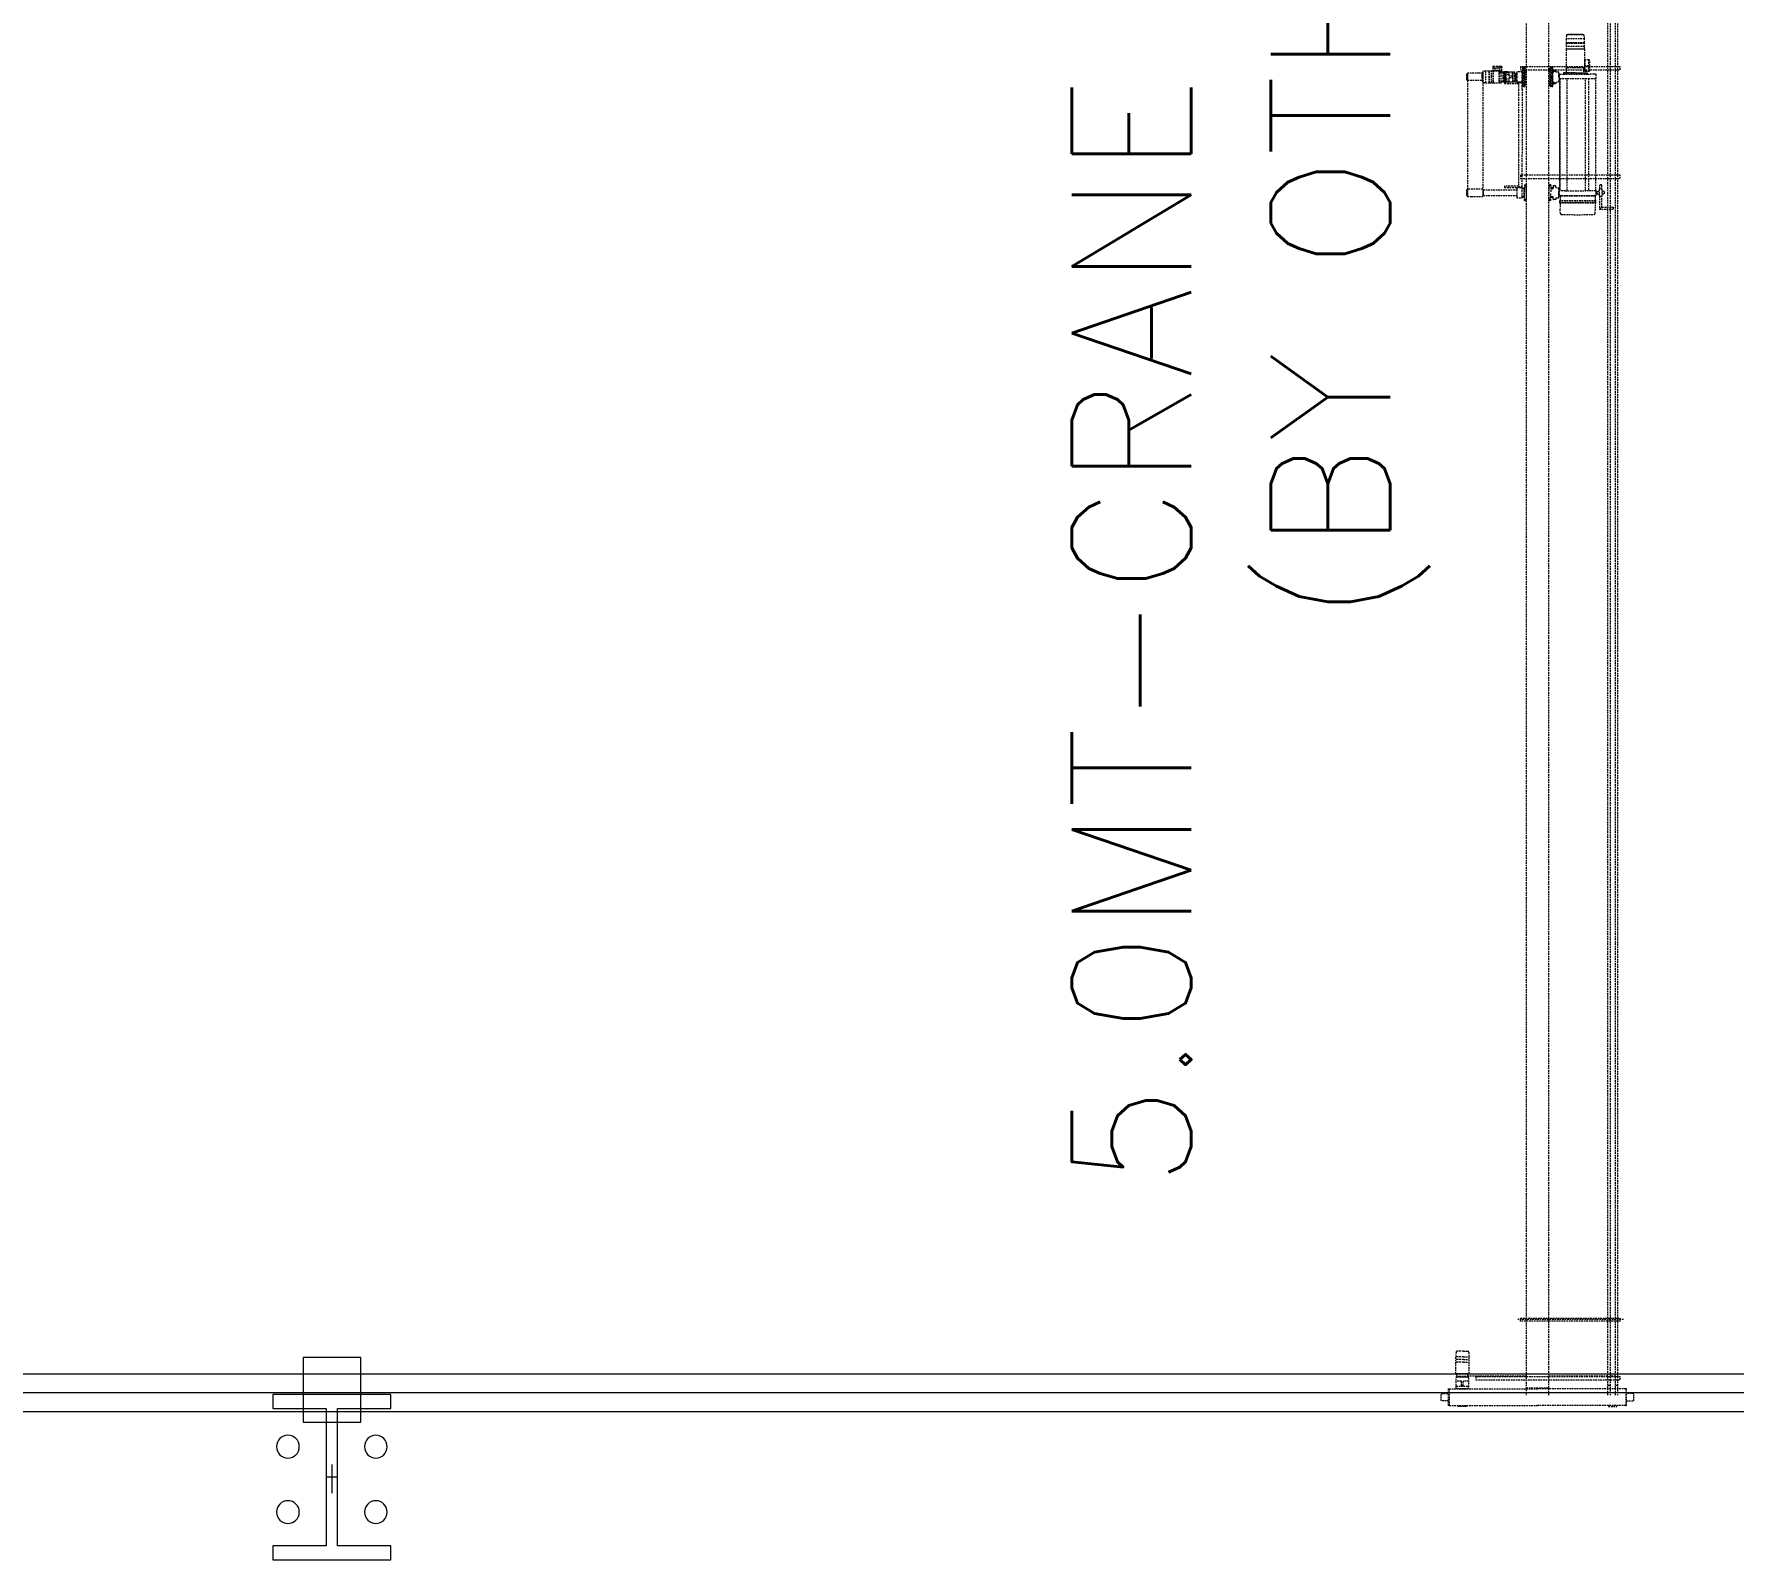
# Model space of a CAD drawing. Header units: millimetres. Extents: x 68421 to 1479662, y -51504 to 144751.
# Drawn here: x 287656 to 299044, y 44349 to 54575 of the extents above; entities that cross this region are included whole.
import ezdxf

# ---------------------------------------------------------------- set-up
doc = ezdxf.new("R2010")
doc.units = ezdxf.units.MM
doc.header["$LTSCALE"] = 0.35
doc.header["$MEASUREMENT"] = 0
doc.linetypes.add('CONTIN', pattern=[0, 0, 0])
doc.linetypes.add('HIDDEN', pattern=[9.525, 6.35, -3.175])
doc.layers.get('0').update_dxf_attribs({"linetype": 'CONTIN'})
doc.styles.add('S', font='simplex.shx')

# ---------------------------------------------------------------- blocks, each defined once
blk = doc.blocks.new('COL-1')
at = {"lineweight": 0}
for p, q in [((-525, -375), (-525, 375)), ((-525, 375), (-436, 375)), ((-436, 375), (-436, 36)), ((436, 36), (436, 375)), ((436, 375), (525, 375)), ((525, 375), (525, -375)), ((-436, 36), (436, 36)), ((436, -36), (-436, -36)), ((-436, -36), (-436, -375)), ((436, -375), (436, -36)), ((-436, -375), (-525, -375)), ((525, -375), (436, -375))]:
    blk.add_line(p, q, dxfattribs=at)
at = {"color": 0, "lineweight": 0, "ltscale": 0.1}
for p, q in [((-82, 0), (102, 0)), ((0, -36), (0, 36))]:
    blk.add_line(p, q, dxfattribs=at)
at = {"color": 1, "lineweight": 0}
for centre in [(-194, 279), (221, 279), (-194, -279), (221, -279)]:
    blk.add_circle(centre, 72.1, dxfattribs=at)

msp = doc.modelspace()

# ---------------------------------------------------------------- linework, layer by layer
at = {"color": 3, "linetype": 'HIDDEN', "lineweight": 0, "ltscale": 5}
for p, q in [((297658.58263, 63760.70668), (297658.58277, 45454.08966)), ((297809.70423, 45454.08966), (297809.70409, 63760.70668)), ((298205.13871, 45454.08966), (298205.13857, 63763.53813)), ((298220.25072, 63763.53813), (298220.25085, 45454.08966)), ((298255.51253, 45454.08966), (298255.51239, 63763.53813)), ((298270.62454, 63763.53813), (298270.62467, 45454.08966)), ((297936.57878, 54568.95241), (297930.19692, 54568.95241)), ((298037.46142, 54568.95241), (297936.57878, 54568.95241)), ((297937.17883, 54571.28518), (297937.08156, 54569.42981)), ((297943.73387, 54572.47858), (297938.43641, 54572.47858)), ((297943.73387, 54572.47858), (297943.93693, 54575.38253)), ((298030.30637, 54572.47858), (297943.73387, 54572.47858)), ((298030.30637, 54572.47858), (298030.10326, 54575.38253)), ((298035.60378, 54572.47858), (298030.30637, 54572.47858)), ((298036.86136, 54571.28513), (298036.95864, 54569.42976)), ((298043.84328, 54568.95241), (298037.46142, 54568.95241)), ((297925.50863, 54542.00242), (297925.0603, 54516.31177)), ((297925.0603, 54516.31177), (297925.56404, 54516.31177)), ((297925.0603, 54514.04495), (297925.39377, 54475.80417)), ((297987.0201, 54514.04495), (297925.0603, 54514.04495)), ((297925.0603, 54472.68805), (297925.0603, 54351.18644)), ((298048.79099, 54492.38421), (297925.2492, 54492.38421)), ((298048.53157, 54542.00242), (297925.50863, 54542.00242)), ((297925.56404, 54516.31177), (297925.56404, 54514.04495)), ((298048.47616, 54516.31177), (297925.56404, 54516.31177)), ((297925.56404, 54514.04495), (297926.57151, 54514.04495)), ((297932.3645, 54473.49403), (297925.86628, 54473.49403)), ((297926.19976, 54475.00524), (297932.3645, 54475.00524)), ((297926.57151, 54514.04495), (297987.0201, 54514.04495)), ((297932.3645, 54475.00524), (297934.37946, 54475.00524)), ((297932.3645, 54474.24963), (297932.3645, 54473.49403)), ((297934.37946, 54474.24963), (297932.3645, 54474.24963)), ((297944.52978, 54473.49403), (297932.3645, 54473.49403)), ((297934.37946, 54475.00524), (297934.37946, 54474.24963)), ((297934.37946, 54475.00524), (298039.66074, 54475.00524)), ((297952.74071, 54473.49403), (297944.52978, 54473.49403)), ((298041.67569, 54473.49403), (297952.74071, 54473.49403)), ((297987.0201, 54514.04495), (298047.46868, 54514.04495)), ((298048.9799, 54514.04495), (297987.0201, 54514.04495)), ((298039.66074, 54474.24963), (298039.66074, 54475.00524)), ((298039.66074, 54475.00524), (298041.67569, 54475.00524)), ((298041.67569, 54474.24963), (298039.66074, 54474.24963)), ((298041.67569, 54475.00524), (298047.83994, 54475.00524)), ((298041.67569, 54473.49403), (298041.67569, 54474.24963)), ((298048.17391, 54473.49403), (298041.67569, 54473.49403)), ((298047.46868, 54514.04495), (298048.47616, 54514.04495)), ((298048.47616, 54516.31177), (298048.9799, 54516.31177)), ((298048.47616, 54514.04495), (298048.47616, 54516.31177)), ((298048.9799, 54516.31177), (298048.53157, 54542.00242)), ((298048.64592, 54475.80417), (298048.9799, 54514.04495)), ((298048.9799, 54472.68805), (298048.9799, 54394.45756)), ((297367.80494, 54320.15612), (297367.80494, 54322.74725)), ((297407.85213, 54327.40995), (297384.17643, 54326.99669)), ((297384.17643, 54326.99669), (297384.17643, 54248.23258)), ((297407.85213, 54327.05734), (297407.85213, 54327.40995)), ((297409.61521, 54327.05734), (297407.85213, 54327.05734)), ((297407.85213, 54327.05734), (297407.85213, 54248.17193)), ((297425.48296, 54327.40995), (297409.61521, 54327.27147)), ((297409.61521, 54327.05734), (297409.61521, 54327.27147)), ((297409.61521, 54326.40248), (297409.61521, 54327.05734)), ((297409.61521, 54326.40248), (297409.61521, 54248.82679)), ((297425.48296, 54287.61463), (297425.48296, 54327.40995)), ((297437.32081, 54327.20332), (297425.48296, 54327.40995)), ((297434.29838, 54354.18968), (297434.29838, 54349.57443)), ((297434.29838, 54349.57443), (297434.61574, 54331.38712)), ((297434.29838, 54349.57443), (297436.1874, 54349.57443)), ((297436.1874, 54349.57443), (297464.52267, 54349.57443)), ((297437.32081, 54321.36509), (297437.32081, 54327.20332)), ((297437.32081, 54253.86418), (297437.32081, 54321.36509)), ((297437.82455, 54321.36509), (297437.32081, 54321.36509)), ((297437.63766, 54328.41743), (297479.13108, 54328.41743)), ((297438.32829, 54321.36509), (297437.82455, 54321.36509)), ((297477.61986, 54327.40995), (297438.32829, 54327.40995)), ((297438.32829, 54327.40995), (297438.32829, 54321.36509)), ((297438.32829, 54253.86418), (297438.32829, 54321.36509)), ((297475.10117, 54347.05574), (297453.94417, 54347.05574)), ((297453.94417, 54331.9436), (297475.10117, 54331.9436)), ((297494.74696, 54349.57443), (297464.52267, 54349.57443)), ((297477.61986, 54321.36509), (297477.61986, 54327.40995)), ((297478.1236, 54321.36509), (297477.61986, 54321.36509)), ((297477.61986, 54253.86418), (297477.61986, 54321.36509)), ((297478.62734, 54321.36509), (297478.1236, 54321.36509)), ((297478.62734, 54321.36509), (297478.62734, 54322.87631)), ((297478.62734, 54322.87631), (297479.2278, 54322.87631)), ((297478.62734, 54317.33519), (297478.62734, 54321.36509)), ((297479.13108, 54328.41743), (297491.40753, 54328.41743)), ((297479.13108, 54328.41743), (297479.2278, 54322.87631)), ((297479.2278, 54322.87631), (297492.73201, 54322.87631)), ((297493.23575, 54328.41743), (297491.40753, 54328.41743)), ((297492.73201, 54322.87631), (297492.73201, 54320.18035)), ((297492.73201, 54322.87631), (297493.13903, 54322.87631)), ((297493.24456, 54328.92283), (297493.13903, 54322.87631)), ((297494.42951, 54331.38712), (297494.74696, 54349.57443)), ((297494.74696, 54354.18968), (297494.74696, 54349.57443)), ((297507.40621, 54321.82727), (297506.77089, 54319.32692)), ((297507.59229, 54322.20397), (297507.59229, 54253.0253)), ((297516.13826, 54322.85812), (297508.34749, 54322.58605)), ((297516.65957, 54321.86883), (297516.65957, 54322.35469)), ((297516.65957, 54321.86883), (297516.65957, 54253.36044)), ((297517.66705, 54321.36509), (297517.16331, 54321.36509)), ((297517.66705, 54322.07033), (297517.66705, 54321.36509)), ((297517.66705, 54253.86418), (297517.66705, 54321.36509)), ((297521.89845, 54322.87631), (297518.47303, 54322.87631)), ((297522.70443, 54318.34266), (297522.70443, 54322.07033)), ((297523.34892, 54322.37257), (297523.20817, 54318.34266)), ((297537.1721, 54322.37257), (297523.34892, 54322.37257)), ((297537.31284, 54318.34266), (297537.1721, 54322.37257)), ((297632.01562, 54322.87631), (297594.23526, 54322.87631)), ((297594.23526, 54322.87631), (297594.23526, 54314.45884)), ((298288.25551, 54354.61181), (297620.80241, 54354.61181)), ((297620.80241, 54354.61181), (297620.80241, 54334.46229)), ((297620.80241, 54334.46229), (298288.25551, 54334.46229)), ((297632.01562, 54319.09827), (297632.01562, 54322.87631)), ((297633.01806, 54342.77397), (297633.01806, 54319.06306)), ((297633.01806, 54342.77397), (297634.2774, 54342.77397)), ((297634.2774, 54351.58939), (297634.2774, 54342.77397)), ((297634.2774, 54342.77397), (297634.2774, 54232.4553)), ((297638.05544, 54352.59686), (297635.28488, 54352.59686)), ((297638.05544, 54352.59686), (297638.05544, 54352.09312)), ((297638.05544, 54352.09312), (297638.05544, 54291.39267)), ((297644.60404, 54352.09312), (297638.05544, 54352.09312)), ((297647.3746, 54352.59686), (297644.60404, 54352.59686)), ((297644.60404, 54352.59686), (297644.60404, 54352.09312)), ((297644.60404, 54352.09312), (297644.60404, 54291.39267)), ((297648.38207, 54342.77397), (297648.38207, 54351.58939)), ((297648.38207, 54287.61463), (297648.38207, 54342.77397)), ((297654.45716, 54342.77397), (297648.38207, 54342.77397)), ((297654.45716, 54342.77397), (297656.50737, 54328.1706)), ((297656.50737, 54247.05817), (297656.50737, 54328.1706)), ((297658.58277, 54327.37514), (297657.5753, 54327.30417)), ((297809.70423, 54327.48172), (297812.22292, 54327.30417)), ((297815.34605, 54342.77397), (297813.29085, 54328.1706)), ((297813.29085, 54328.1706), (297813.29085, 54247.05867)), ((297821.41614, 54342.77397), (297815.34605, 54342.77397)), ((297821.41614, 54351.58939), (297821.41614, 54342.77397)), ((297821.41614, 54342.77397), (297821.41614, 54232.4553)), ((297825.19418, 54352.59686), (297822.42362, 54352.59686)), ((297825.19418, 54352.59686), (297825.19418, 54352.09312)), ((297825.19418, 54352.09312), (297825.19418, 54291.39267)), ((297831.74429, 54352.09312), (297825.19418, 54352.09312)), ((297834.51485, 54352.59686), (297831.74429, 54352.59686)), ((297831.74429, 54352.59686), (297831.74429, 54352.09312)), ((297831.74429, 54352.09312), (297831.74429, 54291.39267)), ((297835.52232, 54342.77397), (297835.52232, 54351.58939)), ((297835.52232, 54287.61463), (297835.52232, 54342.77397)), ((297836.78167, 54342.77397), (297835.52232, 54342.77397)), ((297836.78167, 54320.95702), (297836.78167, 54342.77397)), ((297838.05512, 54330.67418), (297838.05512, 54321.0024)), ((297838.05512, 54325.395), (297856.17911, 54325.395)), ((297854.11127, 54334.15501), (297840.97227, 54333.6966)), ((297856.17911, 54321.60185), (297856.17911, 54332.95107)), ((297856.17911, 54321.60185), (297872.90776, 54321.01756)), ((297926.1524, 54347.40186), (297925.0603, 54316.12627)), ((297925.86628, 54350.38046), (297932.3645, 54350.38046)), ((297932.3645, 54348.61738), (297927.41125, 54348.61738)), ((297932.3645, 54350.38046), (298041.67569, 54350.38046)), ((297932.3645, 54350.38046), (297932.3645, 54349.62486)), ((297932.39977, 54349.62486), (297932.3645, 54348.61738)), ((297932.3645, 54349.62486), (297934.37946, 54349.62486)), ((298041.67569, 54348.61738), (297932.3645, 54348.61738)), ((298041.64043, 54349.62486), (297932.39977, 54349.62486)), ((298039.66074, 54349.62486), (298041.67569, 54349.62486)), ((298051.44821, 54338.29075), (298040.46672, 54338.29075)), ((298041.67569, 54348.61738), (298041.64043, 54349.62486)), ((298041.67569, 54350.38046), (298041.67569, 54349.62486)), ((298041.67569, 54350.38046), (298048.17391, 54350.38046)), ((298041.67569, 54348.61738), (298041.92756, 54348.61738)), ((298041.92756, 54348.61738), (298041.92756, 54344.45278)), ((298041.92756, 54344.45278), (298042.4313, 54344.46154)), ((298041.92756, 54344.45278), (298041.92756, 54332.12872)), ((298041.92756, 54332.12872), (298042.4313, 54332.11995)), ((298041.92756, 54332.12872), (298041.92756, 54316.12627)), ((298049.98737, 54347.10617), (298042.4313, 54346.97419)), ((298042.4313, 54346.97419), (298042.4313, 54344.46154)), ((298042.4313, 54344.46154), (298042.4313, 54332.11995)), ((298042.4313, 54332.11995), (298042.4313, 54329.60731)), ((298050.05588, 54329.47432), (298042.4313, 54329.60731)), ((298047.31756, 54364.48513), (298087.91886, 54364.48513)), ((298048.9799, 54394.45756), (298048.9799, 54379.34541)), ((298048.9799, 54379.34541), (298048.9799, 54351.18644)), ((298049.98737, 54398.85569), (298049.98737, 54347.10617)), ((298049.98737, 54347.10617), (298049.98737, 54330.11457)), ((298075.17428, 54402.2655), (298052.95691, 54401.87762)), ((298052.95691, 54327.09265), (298075.17428, 54326.70477)), ((298080.42172, 54402.17382), (298075.17428, 54402.2655)), ((298075.17428, 54402.2655), (298075.17428, 54326.70477)), ((298075.17428, 54326.70477), (298080.42172, 54326.79645)), ((298288.25551, 54334.46229), (298288.25551, 54354.61181)), ((297258.86652, 54306.50482), (297258.36278, 54306.00108)), ((297258.36278, 54306.00108), (297258.36278, 54269.22819)), ((297258.36278, 54269.22819), (297258.86652, 54268.72445)), ((297258.86652, 54306.50482), (297258.86652, 54268.72445)), ((297261.88895, 54306.50482), (297258.86652, 54306.50482)), ((297258.86652, 54268.72445), (297261.88895, 54268.72445)), ((297261.88895, 54308.2679), (297263.22385, 54308.2679)), ((297261.88895, 54306.50482), (297261.88895, 54308.2679)), ((297261.88895, 54268.72445), (297261.88895, 54306.50482)), ((297261.88895, 54268.72445), (297261.88895, 54306.50482)), ((297261.88895, 54266.96137), (297261.88895, 54268.72445)), ((297263.22385, 54266.96137), (297261.88895, 54266.96137)), ((297263.22385, 54308.2679), (297263.22385, 54306.50482)), ((297263.22385, 54268.72445), (297263.22385, 54306.50482)), ((297263.22385, 54306.50482), (297265.66698, 54306.50482)), ((297263.22385, 54306.50482), (297263.22385, 54287.61463)), ((297263.22385, 54287.61463), (297263.22385, 54268.72445)), ((297263.22385, 54268.72445), (297265.66698, 54268.72445)), ((297263.22385, 54268.72445), (297263.22385, 54266.96137)), ((297265.66698, 54312.80154), (297265.66698, 53530.748)), ((297290.85389, 54312.80154), (297265.66698, 54312.80154)), ((297265.66698, 54312.80154), (297265.66698, 54306.50482)), ((297265.66698, 54306.50482), (297265.66698, 54268.72445)), ((297265.66698, 54264.94642), (297362.42655, 54264.94642)), ((297341.22771, 54312.80154), (297290.85389, 54312.80154)), ((297362.87065, 54312.80154), (297341.22771, 54312.80154)), ((297361.76008, 54293.91983), (297361.76008, 54287.61463)), ((297361.76008, 54287.61463), (297361.76008, 54281.30944)), ((297363.16193, 54314.4535), (297362.26382, 54309.35995)), ((297362.26382, 54294.66697), (297362.26382, 54309.35995)), ((297362.26382, 54280.5623), (297362.26382, 54294.66697)), ((297362.26382, 54280.5623), (297362.26382, 54265.86932)), ((297363.16193, 54260.77577), (297362.26382, 54265.86932)), ((297366.29372, 54315.28502), (297363.89946, 54315.11758)), ((297363.89946, 54260.11169), (297366.29372, 54259.94425)), ((297366.29372, 54318.55051), (297366.29372, 54315.28502)), ((297366.29372, 54315.28502), (297366.29372, 54287.61463)), ((297366.29372, 54287.61463), (297366.29372, 54259.94425)), ((297366.29372, 54259.94425), (297366.29372, 54256.68511)), ((297366.41462, 54252.48202), (297366.41462, 53530.748)), ((297367.80494, 54320.15612), (297367.80494, 54255.0797)), ((297367.80494, 54255.07944), (297367.80494, 54252.48202)), ((297384.17643, 54248.23258), (297407.85213, 54247.81932)), ((297407.85213, 54248.17193), (297409.61521, 54248.17193)), ((297407.85213, 54247.81932), (297407.85213, 54248.17193)), ((297409.61521, 54248.17193), (297409.61521, 54248.82679)), ((297409.61521, 54247.9578), (297409.61521, 54248.17193)), ((297409.61521, 54247.9578), (297425.48296, 54247.81932)), ((297425.48296, 54247.81932), (297425.48296, 54287.61463)), ((297425.48296, 54247.81932), (297437.32081, 54248.02595)), ((297437.32081, 54248.02595), (297437.32081, 54253.86418)), ((297437.32081, 54253.86418), (297437.82455, 54253.86418)), ((297437.82455, 54253.86418), (297438.32829, 54253.86418)), ((297438.32829, 54253.86418), (297438.32829, 54247.81932)), ((297438.32829, 54247.81932), (297477.61986, 54247.81932)), ((297477.61986, 54247.81932), (297477.61986, 54253.86418)), ((297477.61986, 54253.86418), (297478.1236, 54253.86418)), ((297478.1236, 54253.86418), (297478.62734, 54253.86418)), ((297492.73201, 54317.33519), (297478.62734, 54317.33519)), ((297478.62734, 54253.86418), (297478.62734, 54317.33519)), ((297478.62734, 54247.81932), (297478.62734, 54253.86418)), ((297478.62734, 54247.81932), (297490.71706, 54248.03033)), ((297490.71706, 54254.79206), (297490.71706, 54317.33519)), ((297490.71706, 54254.79206), (297490.71706, 54248.03033)), ((297492.73201, 54320.18035), (297492.73201, 54317.33519)), ((297505.57733, 54318.59453), (297502.10028, 54318.59453)), ((297502.10028, 54318.59453), (297502.10028, 54256.63474)), ((297502.10028, 54256.63474), (297505.57733, 54256.63474)), ((297505.57733, 54318.55937), (297505.57733, 54318.59453)), ((297505.82961, 54318.56819), (297505.57733, 54318.55937)), ((297505.57733, 54318.55937), (297505.57733, 54256.6699)), ((297505.57733, 54256.6699), (297505.82961, 54256.66108)), ((297505.57733, 54256.63474), (297505.57733, 54256.6699)), ((297506.77089, 54255.90235), (297507.40621, 54253.402)), ((297508.34749, 54252.64322), (297516.13826, 54252.37115)), ((297565.01844, 54252.35296), (297513.63211, 54252.35296)), ((297513.63211, 54252.35296), (297513.63211, 54244.29315)), ((297513.63211, 54244.29315), (297565.01844, 54244.29315)), ((297516.65957, 54252.87458), (297516.65957, 54253.36044)), ((297517.16331, 54253.86418), (297517.66705, 54253.86418)), ((297517.66705, 54253.86418), (297517.66705, 54253.15894)), ((297518.47303, 54252.35296), (297521.89845, 54252.35296)), ((297522.70443, 54315.32024), (297522.70443, 54318.34266)), ((297523.20817, 54318.34266), (297522.70443, 54318.34266)), ((297522.70443, 54301.21557), (297522.70443, 54315.32024)), ((297537.31284, 54315.32024), (297522.70443, 54315.32024)), ((297522.70443, 54274.0137), (297522.70443, 54301.21557)), ((297541.14125, 54301.21557), (297522.70443, 54301.21557)), ((297522.70443, 54259.90903), (297522.70443, 54274.0137)), ((297522.70443, 54274.0137), (297541.14125, 54274.0137)), ((297522.70443, 54259.90903), (297537.31284, 54259.90903)), ((297522.70443, 54256.88661), (297522.70443, 54259.90903)), ((297522.70443, 54253.15894), (297522.70443, 54256.88661)), ((297523.20817, 54256.88661), (297522.70443, 54256.88661)), ((297537.31284, 54318.34266), (297523.20817, 54318.34266)), ((297537.31284, 54256.88661), (297523.20817, 54256.88661)), ((297523.34892, 54252.8567), (297523.20817, 54256.88661)), ((297537.1721, 54252.8567), (297523.34892, 54252.8567)), ((297537.31284, 54256.88661), (297537.1721, 54252.8567)), ((297537.31284, 54316.83145), (297537.31284, 54318.34266)), ((297541.14125, 54316.83145), (297537.31284, 54316.83145)), ((297537.31284, 54315.32024), (297537.31284, 54316.83145)), ((297537.31284, 54259.90903), (297537.31284, 54258.39782)), ((297537.31284, 54258.39782), (297541.14125, 54258.39782)), ((297537.31284, 54258.39782), (297537.31284, 54256.88661)), ((297541.14125, 54320.35762), (297541.14125, 54316.83145)), ((297554.43994, 54320.35762), (297541.14125, 54320.35762)), ((297543.3577, 54316.83145), (297541.14125, 54316.83145)), ((297543.3577, 54301.21557), (297541.14125, 54301.21557)), ((297541.14125, 54274.0137), (297543.3577, 54274.0137)), ((297541.14125, 54258.39782), (297541.14125, 54254.87165)), ((297541.14125, 54258.39782), (297543.3577, 54258.39782)), ((297541.14125, 54254.87165), (297554.43994, 54254.87165)), ((297543.3577, 54301.21557), (297543.3577, 54316.83145)), ((297543.3577, 54291.64454), (297543.3577, 54301.21557)), ((297566.52966, 54291.64454), (297543.3577, 54291.64454)), ((297543.3577, 54274.0137), (297543.3577, 54283.58473)), ((297543.3577, 54283.58473), (297566.52966, 54283.58473)), ((297543.3577, 54258.39782), (297543.3577, 54274.0137)), ((297567.03339, 54320.35762), (297554.43994, 54320.35762)), ((297554.43994, 54254.87165), (297567.03339, 54254.87165)), ((297594.23526, 54252.35296), (297565.01844, 54252.35296)), ((297565.01844, 54244.29315), (297605.8162, 54244.29315)), ((297566.52966, 54283.58473), (297566.52966, 54291.64454)), ((297567.03339, 54287.61463), (297567.03339, 54320.35762)), ((297567.03339, 54320.35762), (297567.53713, 54320.35762)), ((297567.53713, 54254.87165), (297567.03339, 54254.87165)), ((297567.53713, 54320.35762), (297567.53713, 54320.10575)), ((297567.53713, 54320.10575), (297569.55208, 54320.10575)), ((297567.53713, 54320.10575), (297567.53713, 54287.61463)), ((297567.53713, 54287.61463), (297567.53713, 54255.12352)), ((297569.55208, 54255.12352), (297567.53713, 54255.12352)), ((297567.53713, 54255.12352), (297567.53713, 54254.87165)), ((297569.55208, 54254.87165), (297569.55208, 54320.35762)), ((297582.64928, 54320.35762), (297569.55208, 54320.35762)), ((297569.55208, 54254.87165), (297582.64928, 54254.87165)), ((297582.64928, 54254.87165), (297582.64928, 54320.35762)), ((297582.64928, 54312.80154), (297584.41236, 54312.80154)), ((297584.41236, 54262.42773), (297582.64928, 54262.42773)), ((297584.41236, 54312.80154), (297584.41236, 54305.24547)), ((297584.41236, 54305.24547), (297585.67171, 54305.24547)), ((297584.41236, 54269.9838), (297584.41236, 54305.24547)), ((297585.67171, 54269.9838), (297584.41236, 54269.9838)), ((297584.41236, 54269.9838), (297584.41236, 54262.42773)), ((297585.67171, 54305.24547), (297586.17544, 54305.11052)), ((297586.17544, 54270.11875), (297585.67171, 54269.9838)), ((297586.17544, 54305.11052), (297586.17544, 54297.79015)), ((297586.17544, 54270.11875), (297586.17544, 54305.11052)), ((297586.17544, 54297.79015), (297586.40213, 54297.79015)), ((297586.40213, 54277.43912), (297586.17544, 54277.43912)), ((297586.17544, 54277.43912), (297586.17544, 54270.11875)), ((297586.40213, 54297.79015), (297587.38442, 54296.80786)), ((297587.38442, 54278.42141), (297586.40213, 54277.43912)), ((297587.38442, 54296.80786), (297588.1904, 54296.80786)), ((297588.1904, 54278.42141), (297587.38442, 54278.42141)), ((297588.1904, 54296.80786), (297588.1904, 54297.43753)), ((297588.1904, 54297.43753), (297588.69414, 54297.43753)), ((297588.1904, 54277.79174), (297588.1904, 54278.42141)), ((297588.69414, 54277.79174), (297588.1904, 54277.79174)), ((297588.69414, 54297.43753), (297589.19787, 54296.93379)), ((297589.19787, 54278.29548), (297588.69414, 54277.79174)), ((297589.19787, 54308.55498), (297589.19787, 54306.50482)), ((297589.19787, 54306.50482), (297589.19787, 54268.72445)), ((297589.19787, 54296.93379), (297589.19787, 54278.29548)), ((297589.19787, 54268.72445), (297589.19787, 54266.67373)), ((297594.23526, 54314.45884), (297594.23526, 54311.5422)), ((297594.23526, 54311.5422), (297594.23526, 54287.61463)), ((297594.23526, 54287.61463), (297594.23526, 54263.68707)), ((297594.23526, 54263.68707), (297594.23526, 54260.76841)), ((297594.23526, 54260.76841), (297594.23526, 54252.35296)), ((297594.23526, 54252.35296), (297629.49189, 54252.35296)), ((297629.49189, 54252.35296), (297594.23526, 54252.35296)), ((297629.49189, 54248.32306), (297605.8162, 54248.32306)), ((297605.8162, 54248.32306), (297605.8162, 54244.29315)), ((297605.8162, 54244.29315), (297605.8162, 54205.00157)), ((297629.49189, 54252.35296), (297632.01562, 54252.35296)), ((297629.49189, 54252.35296), (297629.49189, 54248.32306)), ((297632.01058, 54248.32306), (297629.49189, 54248.32306)), ((297632.01058, 54205.00157), (297632.01058, 54248.32306)), ((297632.01562, 54315.32024), (297632.01562, 54319.09827)), ((297633.01806, 54319.06306), (297632.01562, 54319.09827)), ((297632.01562, 54259.90903), (297632.01562, 54315.32024)), ((297632.01562, 54256.131), (297632.01562, 54259.90903)), ((297632.01562, 54256.131), (297633.01806, 54256.16626)), ((297632.01562, 54252.35296), (297632.01562, 54256.131)), ((297633.01806, 54319.06306), (297633.01806, 54315.99021)), ((297633.01806, 54315.99021), (297633.01806, 54287.61463)), ((297633.01806, 54287.61463), (297633.01806, 54259.23856)), ((297633.01806, 54259.23856), (297633.01806, 54256.16626)), ((297633.01806, 54256.16626), (297633.01806, 54232.4553)), ((297633.01806, 54232.4553), (297634.2774, 54232.4553)), ((297634.2774, 54232.4553), (297634.2774, 54223.63988)), ((297635.28488, 54222.63241), (297638.05544, 54222.63241)), ((297637.80357, 54291.39267), (297637.80357, 54283.8366)), ((297638.81105, 54291.39267), (297637.80357, 54291.39267)), ((297637.80357, 54283.8366), (297644.85591, 54283.8366)), ((297638.05544, 54223.13615), (297638.05544, 54283.8366)), ((297644.60404, 54223.13615), (297638.05544, 54223.13615)), ((297638.05544, 54223.13615), (297638.05544, 54222.63241)), ((297639.39538, 54293.40762), (297638.81105, 54293.40762)), ((297638.81105, 54293.40762), (297638.81105, 54291.39267)), ((297643.26409, 54295.17071), (297639.39538, 54295.17071)), ((297639.39538, 54295.17071), (297639.39538, 54293.40762)), ((297643.26409, 54293.40762), (297639.39538, 54293.40762)), ((297643.26409, 54293.40762), (297643.26409, 54295.17071)), ((297643.84843, 54293.40762), (297643.26409, 54293.40762)), ((297643.84843, 54291.39267), (297643.84843, 54293.40762)), ((297644.85591, 54291.39267), (297643.84843, 54291.39267)), ((297644.60404, 54223.13615), (297644.60404, 54283.8366)), ((297644.60404, 54223.13615), (297644.60404, 54222.63241)), ((297644.60404, 54222.63241), (297647.3746, 54222.63241)), ((297644.85591, 54283.8366), (297644.85591, 54291.39267)), ((297648.38207, 54232.4553), (297648.38207, 54287.61463)), ((297648.38207, 54223.63988), (297648.38207, 54232.4553)), ((297654.45716, 54232.4553), (297648.38207, 54232.4553)), ((297654.45716, 54232.4553), (297656.50737, 54247.05817)), ((297658.58277, 54247.8527), (297657.5753, 54247.92309)), ((297809.70423, 54247.747), (297812.22292, 54247.92309)), ((297815.34605, 54232.4553), (297813.29085, 54247.05817)), ((297815.34605, 54232.4553), (297821.41614, 54232.4553)), ((297821.41614, 54232.4553), (297821.41614, 54223.63988)), ((297822.42362, 54222.63241), (297825.19418, 54222.63241)), ((297825.94979, 54291.39267), (297824.94231, 54291.39267)), ((297824.94231, 54291.39267), (297824.94231, 54283.8366)), ((297824.94231, 54283.8366), (297831.99616, 54283.8366)), ((297825.19418, 54223.13615), (297825.19418, 54283.8366)), ((297831.74429, 54223.13615), (297825.19418, 54223.13615)), ((297825.19418, 54223.13615), (297825.19418, 54222.63241)), ((297825.94979, 54293.40762), (297825.94979, 54291.39267)), ((297826.53412, 54293.40762), (297825.94979, 54293.40762)), ((297830.40283, 54295.17071), (297826.53412, 54295.17071)), ((297826.53412, 54295.17071), (297826.53412, 54293.40762)), ((297830.40283, 54293.40762), (297826.53412, 54293.40762)), ((297830.40283, 54293.40762), (297830.40283, 54295.17071)), ((297830.98868, 54293.40762), (297830.40283, 54293.40762)), ((297830.98868, 54291.39267), (297830.98868, 54293.40762)), ((297831.99616, 54291.39267), (297830.98868, 54291.39267)), ((297831.74429, 54223.13615), (297831.74429, 54283.8366)), ((297831.74429, 54223.13615), (297831.74429, 54222.63241)), ((297831.74429, 54222.63241), (297834.51485, 54222.63241)), ((297831.99616, 54283.8366), (297831.99616, 54291.39267)), ((297835.52232, 54232.4553), (297835.52232, 54287.61463)), ((297835.52232, 54223.63988), (297835.52232, 54232.4553)), ((297836.78167, 54232.4553), (297835.52232, 54232.4553)), ((297838.05512, 54321.0024), (297836.78167, 54320.95702)), ((297836.78167, 54287.61463), (297836.78167, 54320.95702)), ((297836.78167, 54254.2717), (297836.78167, 54287.61463)), ((297836.78167, 54232.4553), (297836.78167, 54254.2717)), ((297838.05512, 54254.22737), (297836.78167, 54254.2717)), ((297838.05512, 54321.0024), (297838.05512, 54317.62227)), ((297838.05512, 54254.22737), (297838.05512, 54257.60544)), ((297838.05512, 54244.55308), (297838.05512, 54254.22737)), ((297838.05512, 54249.83427), (297856.17911, 54249.83427)), ((297854.11127, 54241.07326), (297840.97227, 54241.53216)), ((297856.17911, 54253.62994), (297872.90776, 54254.21427)), ((297856.17911, 54253.62994), (297856.17911, 54242.2782)), ((297875.8249, 54287.61463), (297875.8249, 54317.99514)), ((297875.8249, 54287.61463), (297875.8249, 54257.23469)), ((297878.71636, 54300.71183), (297878.71636, 54276.02866)), ((297878.71636, 54276.02866), (297882.24253, 54276.02866)), ((297882.24253, 54276.02866), (297882.74627, 54276.02866)), ((297882.74627, 54276.02866), (297882.74627, 53523.4438)), ((297882.74627, 53523.4438), (297882.74627, 54276.02866)), ((297882.74627, 54276.02866), (297933.12009, 54276.02866)), ((297884.25748, 54306.25295), (297908.10193, 54306.25295)), ((297906.34998, 54316.12627), (297916.49673, 54316.12627)), ((297907.97851, 54312.39347), (297907.93318, 54311.08889)), ((297907.93318, 54311.08889), (297907.97851, 54309.78415)), ((297908.10898, 54316.12627), (297907.97851, 54312.39347)), ((297907.97851, 54309.78415), (297908.10193, 54306.25295)), ((297908.10193, 54306.25295), (298065.93822, 54306.25295)), ((297987.02007, 54316.12627), (297908.10898, 54316.12627)), ((297916.49673, 54316.12627), (298057.54342, 54316.12627)), ((297933.12009, 53523.4438), (297933.12009, 54276.02866)), ((297933.12009, 54276.02866), (298056.28407, 54276.02866)), ((297987.02007, 54316.12627), (298065.93116, 54316.12627)), ((298054.77286, 53523.4438), (298054.77286, 54276.02866)), ((298056.28407, 54276.02866), (298076.68547, 54276.02866)), ((298057.54342, 54316.12627), (298067.69017, 54316.12627)), ((298065.93116, 54316.12627), (298066.06163, 54312.39347)), ((298066.06163, 54309.78415), (298065.93822, 54306.25295)), ((298065.93822, 54306.25295), (298087.38991, 54306.25295)), ((298066.06163, 54312.39347), (298066.10697, 54311.08889)), ((298066.10697, 54311.08889), (298066.06163, 54309.78415)), ((298076.68547, 54276.02866), (298076.68547, 53523.4438)), ((298076.68547, 54276.02866), (298125.04434, 54276.02866)), ((298113.33242, 54306.25295), (298087.38991, 54306.25295)), ((298122.52565, 54306.25295), (298113.33242, 54306.25295)), ((298125.04434, 53523.4438), (298125.04434, 54276.02866)), ((298125.04434, 54276.02866), (298128.06677, 54276.02866)), ((298128.06677, 54276.02866), (298128.06677, 54300.71183)), ((297605.8162, 54205.00157), (297605.8162, 53770.77925)), ((297632.01058, 54205.00157), (297632.01058, 53770.77925)), ((297605.8162, 53770.77925), (297605.8162, 53555.17931)), ((297632.01058, 53551.1494), (297632.01058, 53770.77925)), ((297258.86652, 53530.74805), (297258.36278, 53530.24432)), ((297258.36278, 53530.24432), (297258.36278, 53493.47143)), ((297258.86652, 53530.74805), (297258.86652, 53492.96769)), ((297261.88895, 53530.74805), (297258.86652, 53530.74805)), ((297263.22385, 53532.51109), (297261.88895, 53532.51109)), ((297261.88895, 53532.51109), (297261.88895, 53530.74805)), ((297261.88895, 53492.96769), (297261.88895, 53530.74805)), ((297261.88895, 53530.74805), (297261.88895, 53492.96769)), ((297263.22385, 53530.748), (297263.22385, 53532.51109)), ((297263.22385, 53492.96769), (297263.22385, 53530.748)), ((297263.22385, 53530.748), (297265.66698, 53530.748)), ((297263.22385, 53511.85782), (297263.22385, 53530.748)), ((297366.41462, 53534.52604), (297265.66698, 53534.52604)), ((297265.66698, 53530.748), (297265.66698, 53492.96769)), ((297368.83256, 53530.74805), (297366.41462, 53530.74805)), ((297366.41462, 53530.74805), (297366.41462, 53492.96764)), ((297366.41462, 53530.748), (297366.41462, 53492.96764)), ((297370.16757, 53532.51114), (297368.83256, 53532.51114)), ((297368.83256, 53532.51114), (297368.83256, 53530.74805)), ((297368.83256, 53530.74805), (297368.83256, 53492.96764)), ((297370.16757, 53530.74805), (297370.16757, 53532.51114)), ((297370.16757, 53530.74805), (297594.23022, 53530.74805)), ((297370.16757, 53511.85787), (297370.16757, 53530.74805)), ((297513.63211, 53555.17931), (297513.63211, 53547.11949)), ((297565.01844, 53555.17931), (297513.63211, 53555.17931)), ((297513.63211, 53547.11949), (297565.01844, 53547.11949)), ((297605.8162, 53555.17931), (297565.01844, 53555.17931)), ((297565.01844, 53547.11949), (297594.23022, 53547.11949)), ((297594.23022, 53547.11949), (297594.23022, 53538.70409)), ((297594.23022, 53547.11949), (297629.49189, 53547.11949)), ((297594.23022, 53538.70409), (297594.23022, 53535.78539)), ((297594.23022, 53535.78539), (297594.23022, 53530.748)), ((297594.23022, 53530.748), (297594.23022, 53511.85782)), ((297605.8162, 53555.17931), (297605.8162, 53551.1494)), ((297605.8162, 53551.1494), (297629.49189, 53551.1494)), ((298288.25551, 53628.22134), (297620.80241, 53628.22134)), ((297620.80241, 53628.22134), (297620.80241, 53608.07182)), ((297620.80241, 53608.07182), (298288.25551, 53608.07182)), ((297629.49189, 53551.1494), (297632.01058, 53551.1494)), ((297629.49189, 53547.11949), (297629.49189, 53551.1494)), ((297629.49189, 53547.11949), (297632.01058, 53547.11949)), ((297632.01058, 53543.34146), (297632.01058, 53547.11949)), ((297632.01058, 53539.56342), (297632.01058, 53543.34146)), ((297647.12273, 53542.81374), (297632.01058, 53543.34146)), ((297632.01058, 53484.15222), (297632.01058, 53539.56342)), ((297634.92723, 53539.46157), (297640.89652, 53539.25317)), ((297644.1003, 53537.19666), (297642.92659, 53538.36976)), ((297647.12273, 53535.45166), (297644.1003, 53537.19666)), ((297644.1003, 53486.51878), (297644.1003, 53537.19666)), ((297647.12273, 53564.75033), (297647.12273, 53542.81374)), ((297647.12273, 53564.75033), (297653.46479, 53564.75033)), ((297647.12273, 53542.81374), (297647.12273, 53511.85782)), ((297654.96089, 53563.44887), (297656.50737, 53552.41409)), ((297657.5753, 53551.54927), (297658.58277, 53551.6197)), ((297657.5753, 53551.54927), (297657.5753, 53472.16627)), ((297812.22292, 53551.54927), (297809.70423, 53551.72547)), ((297812.22292, 53472.16627), (297812.22292, 53551.54947)), ((297814.84231, 53563.44943), (297813.29085, 53552.41409)), ((297822.67549, 53564.75033), (297816.33846, 53564.75033)), ((297822.67549, 53564.75033), (297822.67549, 53544.70775)), ((297838.05512, 53545.24483), (297822.67549, 53544.70775)), ((297822.67549, 53544.70775), (297822.67549, 53511.85782)), ((297825.91956, 53536.50482), (297822.67549, 53534.63167)), ((297827.59197, 53538.17643), (297825.91956, 53536.50482)), ((297828.60952, 53538.61826), (297835.13797, 53538.8463)), ((297838.05512, 53554.91958), (297838.05512, 53545.24483)), ((297838.05512, 53545.24483), (297838.05512, 53541.86687)), ((297854.11127, 53558.399), (297840.97227, 53557.94014)), ((297856.17911, 53545.84257), (297856.17911, 53557.19426)), ((297856.17911, 53545.84257), (297872.90776, 53545.25838)), ((297875.8249, 53511.85782), (297875.8249, 53542.23777)), ((298147.91364, 53534.52604), (298147.91364, 53489.1896)), ((298168.06317, 53534.52604), (298147.91364, 53534.52604)), ((298165.54447, 53565.46519), (298150.43233, 53565.46519)), ((298150.43233, 53565.46519), (298150.43233, 53534.52604)), ((298165.54447, 53534.52604), (298165.54447, 53565.46519)), ((298168.06317, 53489.1896), (298168.06317, 53534.52604)), ((298288.25551, 53608.07182), (298288.25551, 53628.22134)), ((297258.36278, 53493.47143), (297258.86652, 53492.96769)), ((297258.86652, 53492.96769), (297261.88895, 53492.96769)), ((297261.88895, 53492.96769), (297261.88895, 53491.20456)), ((297261.88895, 53491.20456), (297263.22385, 53491.20456)), ((297263.22385, 53492.96769), (297263.22385, 53511.85782)), ((297263.22385, 53492.96769), (297265.66698, 53492.96769)), ((297263.22385, 53491.20456), (297263.22385, 53492.96769)), ((297265.66698, 53492.96769), (297265.66698, 53486.67091)), ((297265.66698, 53486.67091), (297290.85389, 53486.67091)), ((297290.85389, 53486.67091), (297341.22771, 53486.67091)), ((297341.22771, 53486.67091), (297366.41462, 53486.67091)), ((297366.41462, 53492.96764), (297366.41462, 53486.67091)), ((297368.83256, 53492.96764), (297366.41462, 53492.96764)), ((297368.83256, 53492.96764), (297368.83256, 53491.20456)), ((297368.83256, 53491.20456), (297370.16757, 53491.20456)), ((297370.16757, 53492.96764), (297370.16757, 53511.85787)), ((297370.16757, 53492.96769), (297594.23022, 53492.96769)), ((297370.16757, 53491.20456), (297370.16757, 53492.96764)), ((297594.23022, 53511.85782), (297594.23022, 53492.96764)), ((297594.23022, 53492.96764), (297594.23022, 53487.93026)), ((297594.23022, 53487.93026), (297594.23022, 53485.0116)), ((297594.23022, 53485.0116), (297594.23022, 53476.59615)), ((297594.23022, 53476.59615), (297632.01058, 53476.59615)), ((297632.01058, 53480.37418), (297632.01058, 53484.15222)), ((297647.12273, 53480.9021), (297632.01058, 53480.37418)), ((297632.01058, 53476.59615), (297632.01058, 53480.37418)), ((297634.92723, 53484.25398), (297640.89652, 53484.46252)), ((297642.92659, 53485.34608), (297644.1003, 53486.51878)), ((297644.1003, 53486.51878), (297647.12273, 53488.26373)), ((297647.12273, 53480.9021), (297647.12273, 53511.85782)), ((297647.12273, 53458.96531), (297647.12273, 53480.9021)), ((297647.12273, 53458.96531), (297653.46479, 53458.96531)), ((297654.96089, 53460.26697), (297656.50737, 53471.30136)), ((297657.5753, 53472.16627), (297658.58277, 53472.09589)), ((297812.22292, 53472.16627), (297809.70423, 53471.99019)), ((297814.84231, 53460.26596), (297813.29085, 53471.30136)), ((297822.67549, 53458.96531), (297816.33846, 53458.96531)), ((297822.67549, 53479.00805), (297822.67549, 53511.85782)), ((297825.91956, 53487.21092), (297822.67549, 53489.08382)), ((297822.67549, 53458.96531), (297822.67549, 53479.00805)), ((297838.05512, 53478.47056), (297822.67549, 53479.00805)), ((297827.59197, 53485.53901), (297825.91956, 53487.21092)), ((297835.13797, 53484.86904), (297828.60952, 53485.09723)), ((297838.05512, 53478.47056), (297838.05512, 53481.84863)), ((297838.05512, 53468.79627), (297838.05512, 53478.47056)), ((297854.11127, 53465.31644), (297840.97227, 53465.77535)), ((297856.17911, 53477.87312), (297872.90776, 53478.45746)), ((297856.17911, 53477.87312), (297856.17911, 53466.52138)), ((297875.8249, 53481.47787), (297875.8249, 53511.85782)), ((297882.24253, 53523.4438), (297878.71636, 53523.4438)), ((297878.71636, 53523.4438), (297878.71636, 53498.76063)), ((297881.23505, 53455.31321), (297881.23505, 53449.39429)), ((297881.23505, 53449.39429), (298125.54807, 53449.39429)), ((297882.74627, 53523.4438), (297882.24253, 53523.4438)), ((297919.26729, 53523.4438), (297882.74627, 53523.4438)), ((298123.40719, 53457.4541), (297883.37594, 53457.4541)), ((297883.37594, 53449.39429), (297883.37594, 53444.86064)), ((297884.25748, 53493.21951), (297892.94697, 53493.21951)), ((297884.30231, 53442.97162), (298122.52162, 53442.97162)), ((297884.88715, 53488.55993), (297884.88715, 53461.35303)), ((297884.88715, 53461.35303), (297884.88715, 53459.83678)), ((297884.88715, 53459.83678), (297884.88715, 53458.96531)), ((297884.88715, 53441.77776), (297884.88715, 53404.93939)), ((297891.05795, 53491.20456), (297887.53178, 53491.20456)), ((297891.05795, 53491.20456), (297891.05795, 53491.33049)), ((297891.05795, 53491.20456), (298115.72518, 53491.20456)), ((297892.94697, 53493.21951), (298113.83616, 53493.21951)), ((297919.26729, 53523.4438), (298054.77286, 53523.4438)), ((298076.68547, 53523.4438), (298054.77286, 53523.4438)), ((298124.5406, 53523.4438), (298076.68547, 53523.4438)), ((298113.83616, 53493.21951), (298122.52565, 53493.21951)), ((298115.72518, 53491.20456), (298115.72518, 53491.33049)), ((298119.25135, 53491.20456), (298115.72518, 53491.20456)), ((298121.89597, 53461.35303), (298121.89597, 53488.55993)), ((298121.89597, 53461.35303), (298121.89597, 53459.83678)), ((298121.89597, 53459.83678), (298121.89597, 53458.96531)), ((298121.89597, 53404.93939), (298121.89597, 53441.77776)), ((298123.40719, 53449.39429), (298123.40719, 53444.73471)), ((298125.04434, 53523.4438), (298124.5406, 53523.4438)), ((298128.06677, 53523.4438), (298125.04434, 53523.4438)), ((298125.54807, 53449.39429), (298125.54807, 53455.31321)), ((298128.06677, 53498.76063), (298128.06677, 53523.4438)), ((298128.06677, 53501.78306), (298128.06677, 53521.93259)), ((298128.06677, 53521.93259), (298130.58546, 53521.93259)), ((298130.58546, 53501.78306), (298128.06677, 53501.78306)), ((298130.58546, 53521.93259), (298130.58546, 53501.78306)), ((298130.58546, 53519.41389), (298130.58546, 53504.30175)), ((298147.91364, 53519.41389), (298130.58546, 53519.41389)), ((298130.58546, 53504.30175), (298147.91364, 53504.30175)), ((298147.91364, 53489.1896), (298168.06317, 53489.1896)), ((298150.43233, 53489.1896), (298150.43233, 53399.23158)), ((298150.43233, 53399.23158), (298165.54447, 53414.34373)), ((298150.43233, 53399.23158), (298165.54447, 53414.34373)), ((298165.54447, 53414.34373), (298165.54447, 53489.1896)), ((298165.54447, 53414.34373), (298241.1052, 53414.34373)), ((298183.69402, 53519.41389), (298168.06317, 53519.41389)), ((298168.06317, 53504.30175), (298183.69402, 53504.30175)), ((298183.69402, 53504.30175), (298183.69402, 53519.41389)), ((298241.1052, 53414.34373), (298241.1052, 53399.23158)), ((297886.90563, 53373.4759), (297884.88715, 53404.93939)), ((298119.87749, 53373.4759), (298121.89597, 53404.93939)), ((298241.1052, 53399.23158), (298150.43233, 53399.23158)), ((298309.55209, 45960.10013), (297601.97595, 45960.10013)), ((297187.62107, 45740.93214), (297185.57261, 45710.20522)), ((297185.57261, 45597.36787), (297185.57261, 45710.20522)), ((297215.75825, 45710.20522), (297185.57261, 45710.20522)), ((297215.75825, 45692.57439), (297185.57261, 45692.57439)), ((297215.75825, 45674.94355), (297185.57261, 45674.94355)), ((297215.75825, 45747.98559), (297195.16041, 45747.98559)), ((297236.88829, 45747.98559), (297215.75825, 45747.98559)), ((297236.88829, 45710.20522), (297215.75825, 45710.20522)), ((297236.88829, 45692.57439), (297215.75825, 45692.57439)), ((297236.88829, 45674.94355), (297215.75825, 45674.94355)), ((297236.88829, 45747.98559), (297265.65021, 45747.98559)), ((297236.88829, 45710.20522), (297275.23801, 45710.20522)), ((297236.88829, 45692.57439), (297275.23801, 45692.57439)), ((297236.88829, 45674.94355), (297275.23801, 45674.94355)), ((297273.18955, 45740.93214), (297275.23801, 45710.20522)), ((297275.23801, 45597.36787), (297275.23801, 45710.20522)), ((297205.2184, 45597.36787), (297185.57261, 45597.36787)), ((297188.84691, 45503.16883), (297188.84691, 45569.66227)), ((297190.10625, 45574.69965), (297190.10625, 45579.73703)), ((297190.10625, 45579.73703), (297190.60999, 45579.73703)), ((297190.60999, 45574.69965), (297190.10625, 45574.69965)), ((297270.70437, 45579.73703), (297190.60999, 45579.73703)), ((297270.20063, 45574.69965), (297190.60999, 45574.69965)), ((297195.58484, 45579.73703), (297192.64637, 45597.36787)), ((297266.92633, 45574.69965), (297193.88429, 45574.69965)), ((297255.59222, 45597.36787), (297205.2184, 45597.36787)), ((297275.23801, 45597.36787), (297255.59222, 45597.36787)), ((297265.22578, 45579.73703), (297268.16425, 45597.36787)), ((297270.20063, 45574.69965), (297270.70437, 45574.69965)), ((297270.70437, 45574.69965), (297270.70437, 45579.73703)), ((297271.96371, 45569.66227), (297271.96371, 45503.16883)), ((298205.13871, 45581.24825), (297809.70423, 45581.24825)), ((297087.8474, 45465.38846), (297138.22122, 45465.38846)), ((297087.8474, 45415.01465), (297087.8474, 45465.38846)), ((297138.22122, 45495.61276), (297142.25113, 45495.61276)), ((297138.22122, 45384.79035), (297138.22122, 45495.61276)), ((297142.25113, 45495.61276), (297734.1435, 45495.61276)), ((297142.25113, 45495.61276), (297142.25113, 45384.79035)), ((297222.84924, 45548.50527), (297188.84691, 45548.50527)), ((297188.84691, 45514.75481), (297271.96371, 45514.75481)), ((297188.84691, 45513.24359), (297271.96371, 45513.24359)), ((297193.88429, 45498.13145), (297266.92633, 45498.13145)), ((297207.73709, 45495.61276), (297207.73709, 45498.13145)), ((297207.73709, 45495.61276), (297242.99876, 45495.61276)), ((297225.36793, 45518.78471), (297225.36793, 45545.98657)), ((297225.36793, 45518.78471), (297235.44269, 45518.78471)), ((297235.44269, 45518.78471), (297235.44269, 45545.98657)), ((297271.96371, 45548.50527), (297237.96138, 45548.50527)), ((297253.07353, 45495.61276), (297242.99876, 45495.61276)), ((297253.07353, 45495.61276), (297253.07353, 45498.13145)), ((297658.58277, 45503.16883), (297809.70423, 45503.16883)), ((298326.03587, 45495.61276), (297734.1435, 45495.61276)), ((298205.13871, 45520.79967), (298220.25085, 45520.79967)), ((298255.51253, 45520.79967), (298270.62467, 45520.79967)), ((298330.06578, 45495.61276), (298326.03587, 45495.61276)), ((298326.03587, 45495.61276), (298326.03587, 45384.79035)), ((298330.06578, 45384.79035), (298330.06578, 45495.61276)), ((298380.4396, 45465.38846), (298330.06578, 45465.38846)), ((298380.4396, 45415.01465), (298380.4396, 45465.38846)), ((297138.22122, 45415.01465), (297087.8474, 45415.01465)), ((297142.25113, 45384.79035), (297138.22122, 45384.79035)), ((297142.25113, 45384.79035), (297734.1435, 45384.79035)), ((297202.69971, 45377.23428), (297202.69971, 45384.79035)), ((297258.11091, 45377.23428), (297202.69971, 45377.23428)), ((297258.11091, 45384.79035), (297258.11091, 45377.23428)), ((298326.03587, 45384.79035), (297734.1435, 45384.79035)), ((298210.17609, 45384.79035), (298210.17609, 45377.23428)), ((298210.17609, 45377.23428), (298265.58729, 45377.23428)), ((298265.58729, 45377.23428), (298265.58729, 45384.79035)), ((298326.03587, 45384.79035), (298330.06578, 45384.79035)), ((298330.06578, 45415.01465), (298380.4396, 45415.01465))]:
    msp.add_line(p, q, dxfattribs=at)
at = {"color": 152, "linetype": 'ByBlock', "lineweight": 0}
for p, q in [((276268.14894, 45597.36787), (321573.7543, 45597.36787)), ((276268.14894, 45471.45135), (321573.7543, 45471.45135)), ((276268.14894, 45345.53482), (321573.49517, 45345.53482))]:
    msp.add_line(p, q, dxfattribs=at)
at = {"color": 3, "linetype": 'HIDDEN', "lineweight": 0, "ltscale": 5}
for points in [[(297620.80241, 45970.17489), (298288.25551, 45970.17489), (298288.25551, 45950.02537), (297620.80241, 45950.02537)], [(297321.07818, 45556.06134), (298288.25551, 45556.06134), (298288.25551, 45576.21087), (297321.07818, 45576.21087)]]:
    msp.add_lwpolyline(points, close=True, dxfattribs=at)
at = {"color": 152, "linetype": 'ByBlock', "lineweight": 0}
msp.add_lwpolyline([(289459.83514, 45273.57316), (289846.0704, 45273.57316), (289845.99531, 45706.07441), (289459.76005, 45706.07441)], close=True, dxfattribs=at)
at = {"color": 3, "linetype": 'HIDDEN', "lineweight": 0, "ltscale": 5}
for points in [[(297658.58277, 45581.24825), (297265.22578, 45581.24825)], [(298255.51253, 45581.24825), (298220.25085, 45581.24825)]]:
    msp.add_lwpolyline(points, dxfattribs=at)
for centre, radius, start, end in [((298176.98229, 54527.89936), 251.86896, 171.011066994, 176.790120612), ((297930.19692, 54566.93746), 2.01495, 90, 171.010991252), ((297936.57878, 54569.45615), 0.50374, 270, 357.000469692), ((297938.43641, 54571.21924), 1.25935, 90, 177.00082444), ((298035.60378, 54571.21924), 1.25931, 2.99917556, 90), ((298037.46142, 54569.45615), 0.50347, 183.005255035, 270), ((298043.84328, 54566.93746), 2.01502, 8.989008748, 90), ((297797.0574, 54527.89941), 251.86931, 3.209861537, 8.988903833), ((297925.86628, 54472.68805), 0.80598, 90, 180), ((297926.19976, 54475.81122), 0.80596, 180.501356637, 270), ((298047.84044, 54475.81122), 0.80598, 270, 359.49867474), ((298048.17391, 54472.68805), 0.80598, 0, 90), ((297369.81989, 54322.74725), 2.01497, 101.595341533, 180), ((297399.79206, 54176.68443), 151.12121, 95.931064829, 101.596142226), ((297437.32081, 54354.18968), 3.02237, 93.89919456, 180), ((297437.63766, 54331.43986), 3.02239, 180.999876519, 270), ((297464.52267, 53955.14743), 402.99056, 92.722573949, 93.899694749), ((297464.52267, 53955.14743), 402.99056, 87.277426051, 92.722573949), ((297453.94417, 54339.49967), 7.55607, 90, 270), ((297475.10117, 54339.49967), 7.55607, 270, 90), ((297464.52267, 53955.14743), 402.9907, 86.100298084, 87.277426051), ((297491.72453, 54354.18968), 3.02243, 0, 86.099852717), ((297493.49643, 54328.91845), 0.25186, 129.644174964, 179.002954651), ((297491.40753, 54331.43986), 3.02244, 309.640267298, 359.000140185), ((297508.38265, 54321.57918), 1.00749, 92.000010452, 165.744193613), ((297516.15584, 54322.35469), 0.50374, 0, 92.000010452), ((297517.16331, 54321.86883), 0.50374, 180, 270), ((297518.47303, 54322.07033), 0.80598, 90, 180), ((297521.89845, 54322.07033), 0.80598, 0, 90), ((297635.28488, 54351.58939), 1.00748, 90, 180), ((297647.3746, 54351.58939), 1.00748, 0, 90), ((297657.50477, 54328.31164), 1.00733, 188.049061701, 274.004172944), ((297812.29344, 54328.31164), 1.00994, 265.995827056, 351.950938299), ((297822.42362, 54351.58939), 1.00748, 90, 180), ((297834.51485, 54351.58939), 1.00748, 0, 90), ((297841.07755, 54330.67418), 3.02426, 91.994996341, 180), ((297854.16416, 54332.64379), 1.51206, 44.93251386, 92.004534052), ((297854.16416, 54332.64379), 1.51141, 27.598449709, 44.93251386), ((297856.57656, 54334.40688), 1.51065, 224.716292951, 254.71133575), ((297925.86628, 54351.18644), 0.80598, 180, 270), ((297927.41125, 54347.35803), 1.25935, 90, 178.006114291), ((298048.17391, 54351.18644), 0.80598, 270, 0), ((298053.0098, 54398.85569), 3.02244, 91.002724182, 180), ((298053.0098, 54330.11457), 3.02243, 180, 192.229882382), ((298053.0098, 54330.11457), 3.02241, 192.229882382, 268.997275818), ((298080.36883, 54399.15189), 3.02245, 6.132763908, 88.997275818), ((298080.36883, 54329.81837), 3.02244, 271.002724182, 353.867236092), ((297757.81922, 54364.48513), 327.42985, 353.865572167, 6.134427833), ((297362.56606, 54281.30944), 0.80598, 180, 247.975154086), ((297362.56606, 54293.91983), 0.80596, 112.024845914, 180), ((297363.95567, 54260.9157), 0.80598, 189.998644967, 266.000363812), ((297363.95567, 54314.31357), 0.80598, 93.999636188, 170.001355033), ((297367.09971, 54256.68511), 0.80598, 180, 270), ((297367.09971, 54318.55051), 0.80596, 97.180983121, 180), ((297366.99896, 54320.15612), 0.80598, 270, 0), ((297366.99896, 54255.07944), 0.80598, 0, 82.819464512), ((297369.81989, 54252.48202), 2.01495, 180, 258.404658467), ((297399.79206, 54398.54484), 151.12123, 258.403857774, 264.068935171), ((297473.88873, 54394.83128), 141.04671, 276.852302073, 281.537855967), ((297473.88873, 54180.39799), 141.04672, 78.462123937, 82.322556246), ((297505.79445, 54319.57501), 1.00744, 272.000110458, 345.744193613), ((297505.79445, 54255.65426), 1.00747, 14.255806387, 87.999889542), ((297508.38265, 54253.65009), 1.00747, 194.255806387, 267.999989548), ((297516.15584, 54252.87458), 0.50374, 267.999989548, 0), ((297517.15828, 54253.3554), 0.50374, 90, 180), ((297518.47303, 54253.15894), 0.80598, 180, 270), ((297521.89845, 54253.15894), 0.80598, 270, 0), ((297592.2203, 54308.55498), 3.02403, 107.348046338, 180), ((297592.2203, 54266.67373), 3.02243, 180, 252.643127122), ((297591.21283, 54314.45884), 3.01925, 272.007877772, 0), ((297591.21283, 54260.76841), 3.02243, 0, 87.994129828), ((297635.03805, 54318.23688), 3.02243, 180, 228.041190434), ((297635.03805, 54256.99038), 3.02236, 131.939655287, 180), ((297635.28488, 54223.63988), 1.00748, 180, 270), ((297647.3746, 54223.63988), 1.00748, 270, 0), ((297657.50477, 54246.91813), 1.00743, 85.985824312, 172.007686082), ((297812.29344, 54246.91813), 1.00718, 7.992313918, 94.014175688), ((297822.42362, 54223.63988), 1.00748, 180, 270), ((297834.51485, 54223.63988), 1.00748, 270, 0), ((297835.03269, 54317.62227), 3.02096, 305.376637051, 0), ((297835.03269, 54257.60544), 3.02243, 0, 54.641055228), ((297841.07755, 54244.55308), 3.02243, 180, 268.003673847), ((297854.16416, 54242.58397), 1.51113, 267.994129828, 315.175546261), ((297854.16416, 54242.58397), 1.51135, 315.175546261, 332.461176656), ((297856.57656, 54240.82038), 1.51103, 105.250092919, 135.202553178), ((297872.80248, 54317.99514), 3.02243, 0, 88.005003659), ((297872.80248, 54257.23469), 3.02225, 271.996326153, 0), ((297884.25748, 54300.71183), 5.54112, 90, 180), ((298122.52565, 54300.71183), 5.54112, 0, 90), ((297635.03301, 53542.48213), 3.02243, 180, 267.994230101), ((297640.79074, 53536.23255), 3.02197, 45.02701354, 87.994230101), ((297653.46479, 53563.23912), 1.51074, 7.980962496, 90), ((297657.50477, 53552.55428), 1.00721, 188.003664738, 274.013975146), ((297812.29344, 53552.55428), 1.00748, 265.986024854, 351.996335262), ((297816.33846, 53563.23912), 1.51121, 90, 171.996601242), ((297828.6599, 53537.10785), 1.5114, 115.464166065, 134.97298646), ((297828.6599, 53537.10785), 1.51122, 92.101304129, 115.464166065), ((297835.03269, 53541.86687), 3.02242, 272.005769899, 0), ((297841.07755, 53554.91958), 3.02245, 91.996193097, 180), ((297854.16416, 53556.88869), 1.51114, 44.816325688, 92.005736475), ((297856.57656, 53558.65233), 1.51107, 207.532048793, 224.796091708), ((297856.57656, 53558.65233), 1.51132, 224.796091708, 254.751916537), ((297872.80248, 53542.23777), 3.02243, 0, 88.003806903), ((297635.03301, 53481.23356), 3.02227, 92.005870172, 180), ((297640.79074, 53487.48294), 3.02227, 272.005870172, 314.97298646), ((297653.46479, 53460.47653), 1.51121, 270, 352.026605534), ((297657.50477, 53471.16132), 1.00743, 85.985824312, 172.007686082), ((297812.29344, 53471.16132), 1.00718, 7.992313918, 94.014175688), ((297816.33846, 53460.47653), 1.51083, 187.992048322, 270), ((297828.6599, 53486.60794), 1.51099, 225.02701354, 244.536654931), ((297828.6599, 53486.60794), 1.51145, 244.536654931, 267.898695871), ((297835.03269, 53481.84863), 3.02243, 0, 87.994129828), ((297841.07755, 53468.79627), 3.02243, 180, 268.003673847), ((297854.16416, 53466.82715), 1.51113, 267.994129828, 315.175546261), ((297854.16416, 53466.82715), 1.51135, 315.175546261, 332.461176656), ((297856.57656, 53465.06306), 1.51103, 105.250092919, 135.189094272), ((297872.80248, 53481.47787), 3.02225, 271.996326153, 0), ((297884.25748, 53498.76063), 5.54112, 180, 270), ((297883.37594, 53455.31321), 2.14095, 163.879242695, 180), ((297883.37594, 53455.31321), 2.14208, 118.698636731, 163.879242695), ((297883.37594, 53455.31321), 2.14089, 90, 118.698636731), ((297883.37594, 53458.96531), 1.51121, 270, 0), ((297885.7687, 53444.86064), 2.39276, 180, 232.159939256), ((297883.37594, 53441.77776), 1.51121, 0, 52.190347866), ((297887.53178, 53488.55993), 2.64463, 90, 180), ((297892.94697, 53491.33049), 1.88902, 90, 180), ((298113.83616, 53491.33049), 1.88902, 0, 90), ((298119.25135, 53488.55993), 2.64463, 0, 90), ((298123.40719, 53458.96531), 1.51121, 180, 270), ((298123.40719, 53441.77776), 1.51117, 125.898467917, 180), ((298121.2663, 53444.73471), 2.14003, 305.931984445, 0), ((298122.52565, 53498.76063), 5.54112, 270, 0), ((298123.40719, 53455.31321), 2.14208, 61.301363269, 90), ((298123.40719, 53455.31321), 2.14095, 16.120757305, 61.301363269), ((298123.40719, 53455.31321), 2.14089, 0, 16.120757305), ((297894.58411, 53373.70762), 7.68198, 181.728535213, 268.410539344), ((298003.39156, 57293.67229), 3929.15796, 268.41004231, 271.58995769), ((298112.19901, 53373.70762), 7.68199, 271.589836247, 358.271476105), ((297195.16041, 45740.42952), 7.55607, 90, 176.185925149), ((297265.65021, 45740.42952), 7.55607, 3.814074851, 90), ((297193.88429, 45569.66227), 5.03738, 90, 180), ((297266.92633, 45569.66227), 5.03738, 0, 90), ((297193.88429, 45503.16883), 5.03738, 180, 270), ((297222.84924, 45545.98657), 2.51869, 0, 90), ((297237.96138, 45545.98657), 2.51869, 90, 180), ((297266.92633, 45503.16883), 5.03738, 270, 0)]:
    msp.add_arc(centre, radius, start, end, dxfattribs=at)

# ---------------------------------------------------------------- block references
at = {"linetype": 'ByBlock', "lineweight": 0, "xscale": -1.055999999999994, "yscale": 1.055999999999994, "zscale": 1.055999999999994, "rotation": 89.9999999999999}
msp.add_blockref('COL-1', (289652.96993, 44903.8719), dxfattribs=at)

# ---------------------------------------------------------------- texts
at = {"color": 7, "linetype": 'ByBlock', "lineweight": 0, "insert": (297013.22416, 41614.18427), "char_height": 800, "width": 32663.5252357, "attachment_point": 7, "rotation": 90, "style": 'S'}
msp.add_mtext('\\pxi6.53925,ql;\\A1;5.0MT-CRANE TOP RUNNING \\P\\pi9.21775;   (BY OTHERS)', dxfattribs=at)

doc.saveas('drawing.dxf')
